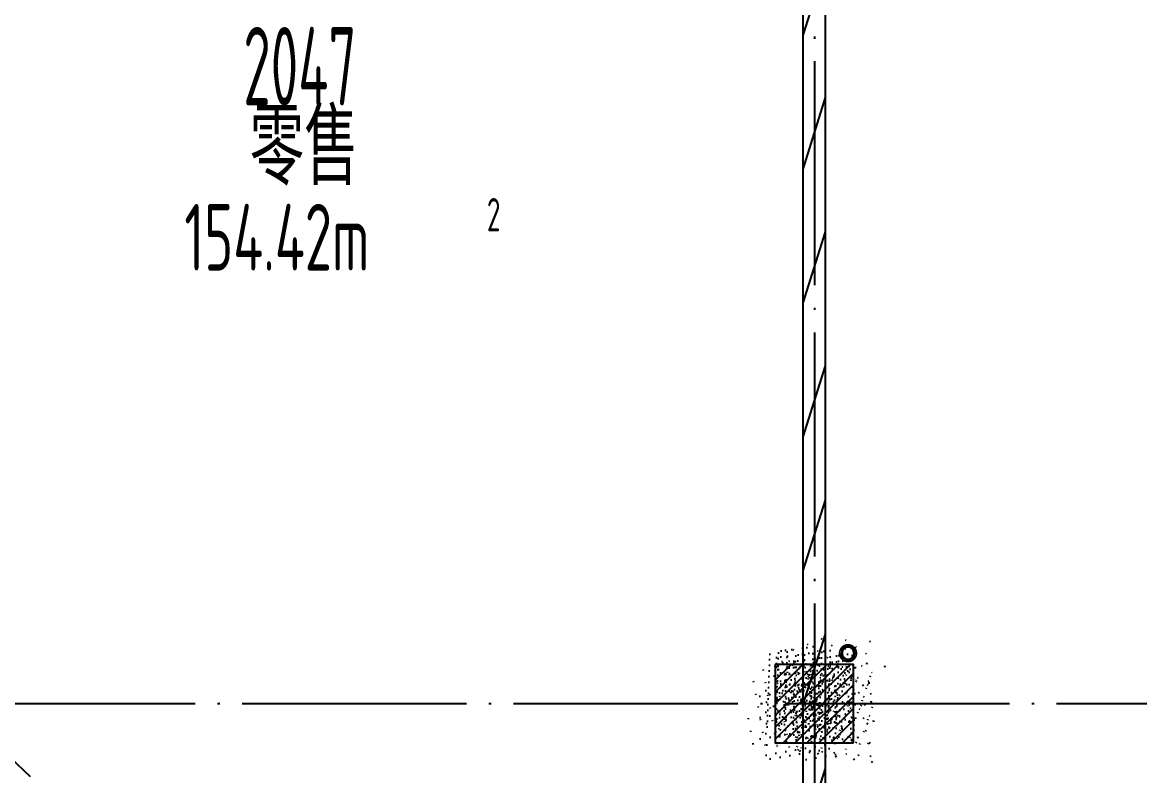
# Model space of a CAD drawing. Header units: inches. Extents: x 0 to 1813292486, y 0 to 3473589894.
# Drawn here: x 600583625 to 600593586, y 3473219875 to 3473226598 of the extents above; entities that cross this region are included whole.
import ezdxf
from ezdxf.enums import TextEntityAlignment as Align
from ezdxf.xclip import XClip

# ---------------------------------------------------------------- set-up
doc = ezdxf.new("R2010")
doc.units = ezdxf.units.IN
doc.header["$LTSCALE"] = 1000
doc.header["$MEASUREMENT"] = 0
doc.header["$XCLIPFRAME"] = 2
for name, pattern in [('AX-MALL-GIRD-200$0$DOTE', [2.4200000000000004, 2, -0.2, 0.02, -0.2]), ('AX-MALL-WALL-P02-QT$0$DASH', [0.35, 0.25, -0.1]), ('PX-MALL-P02-LG$0$CONTINOUS', [0])]:
    doc.linetypes.add(name, pattern=pattern)
for name, color, linetype in [('A-Anno-Note', 241, 'Continuous'), ('AX-MALL-DIM-P02$0$A-Detl-Thin', 131, 'Continuous'), ('AX-MALL-GIRD-200$0$A-Grid', 222, 'AX-MALL-GIRD-200$0$DOTE'), ('AX-MALL-P02-200$0$A-Anno-Note', 241, 'Continuous'), ('AX-MALL-WALL-P02$0$A-Anno-Note', 241, 'Continuous'), ('AX-MALL-WALL-P02-QT$0$A-Detl-Patt', 8, 'Continuous'), ('AX-MALL-WALL-P02-QT$0$A-Detl-Thin', 131, 'Continuous'), ('AX-MALL-WALL-P02-QT$0$A-Wall', 2, 'Continuous'), ('AX-MALL-WALL-P02-QT$0$A-Wall-Patt', 13, 'Continuous'), ('AX-MALL-WALL-P02-QT$0$A-Wind', 4, 'Continuous'), ('AX-MALL-WORD-P02$0$A-Anno-Note', 241, 'Continuous'), ('AX-MALL-WORD-P02$0$A-Spac-Iden', 231, 'Continuous'), ('AX-MALL-ZTKD-P02$0$A-Anno-Note', 241, 'Continuous'), ('PX-MALL-P02-LG$0$P-Pipe-Risr', 7, 'Continuous'), ('PX-MALL-P02-LG$0$P-Pipe-Risr-Arch', 6, 'Continuous'), ('PX-MALL-P02-LG$0$P-Pipe-Risr-W100', 6, 'Continuous'), ('PX-MALL-P02-LG$0$P-Pipe-Risr-W50', 6, 'Continuous'), ('PX-MALL-P02-LG$0$P-Sewr-Pipe', 123, 'PX-MALL-P02-LG$0$CONTINOUS'), ('SX-MALL-WALL-L-1F~2F$0$S-COLU', 30, 'Continuous'), ('SX-MALL-WALL-L-1F~2F$0$S-PATT-WALL', 83, 'Continuous'), ('SX-MALL-WALL-L-1F~2F$0$单形心', 4, 'Continuous')]:
    doc.layers.add(name, color=color, linetype=linetype)
doc.styles.add('AX-MALL-WORD-P02$0$_TCH_SPACE', font='gbenor.shx', dxfattribs={"bigfont": 'gbcbig.shx'})
doc.styles.add('AX-MALL-WORD-P02$0$STANDARD', font='gbenor.shx', dxfattribs={"bigfont": 'gbcbig.shx'})
doc.styles.add('PX-MALL-P02-LG$0$jzfz', font='gbenor.shx', dxfattribs={"bigfont": 'gbcbig.shx'})

# ---------------------------------------------------------------- blocks, each defined once
blk = doc.blocks.new('AX-MALL-WORD-P02')
at = {"layer": 'AX-MALL-WORD-P02$0$A-Anno-Note', "style": 'AX-MALL-WORD-P02$0$STANDARD', "width": 0.6}
blk.add_text('2047', height=700, rotation=339.5681613092015, dxfattribs=at).set_placement((600393303.3974411, 3473082807.889867))
at = {"layer": 'AX-MALL-WORD-P02$0$A-Anno-Note', "style": 'AX-MALL-WORD-P02$0$STANDARD'}
blk.add_text('零售', height=675.177304964539, rotation=339.5681613092015, dxfattribs=at).set_placement((600393108.5356727, 3473082123.267966))
at = {"layer": 'AX-MALL-WORD-P02$0$A-Spac-Iden', "style": 'AX-MALL-WORD-P02$0$_TCH_SPACE', "width": 0.7}
for s, height, p in [('154.42m', 595, (600392296.2766831, 3473081610.180663)), ('2', 297.5, (600394946.0982687, 3473080996.541783))]:
    blk.add_text(s, height=height, rotation=339.5681613092246, dxfattribs=at).set_placement(p)
blk = doc.blocks.new('AX-MALL-GIRD-200')
at = {"layer": 'AX-MALL-GIRD-200$0$A-Grid'}
for p, q in [((600425246.1884615, 3473153968.780813), (600386516.6495125, 3473050005.053731)), ((600221348.6739725, 3473141169.504273), (600579244.6780716, 3473007842.740992))]:
    blk.add_line(p, q, dxfattribs=at)
blk = doc.blocks.new('AX-MALL-WALL-P02-QT$0$tj')
at = {"layer": 'AX-MALL-WALL-P02-QT$0$A-Detl-Patt'}
h = blk.add_hatch(dxfattribs=at)
h.set_pattern_fill('STEEL', color=256, scale=100.0000000000001, angle=50.43183869082386)
h.set_pattern_definition([(75.00000000004839, (-14278.19445574284, 156289.8254051208), (-153.3407249234246, 41.08752340989569), []), (75.00000000004839, (-14317.88195610046, 156358.5661673546), (-153.3407249234246, 41.08752340989569), [])])
edge = h.paths.add_edge_path()
edge.add_line((88101.273016572, 47666.64152574539), (87883.93542659283, 47459.84604215622))
edge.add_line((87883.93542659283, 47459.84604215622), (91571.54751467705, 43584.64122533798))
edge.add_arc((262949.389629302, 558937.705083496), 543101.4133620498, 251.6057364187558, 260.0288666978238)
edge.add_arc((172180.8466627672, -2862.146247219684), 27099.9982179492, 64.7128659603706, 96.9316049602786, ccw=False)
edge.add_arc((262948.9730309481, 558936.3205539446), 543099.9677998082, 261.6155114784545, 271.7251478115656)
edge.add_line((279298.9759148359, 16082.51663446426), (279298.9759315252, 16382.65274763107))
edge.add_arc((262948.9742454757, 558936.3204835369), 542799.9676941936, 261.62020364125146, 271.7261014454634, ccw=False)
edge.add_arc((172180.8456921196, -2862.14609140989), 27400.00151046549, 64.80631838577902, 96.83815911678944)
edge.add_arc((262949.394896181, 558937.7037490648), 542801.4137571028, 251.6136389015772, 260.02417327084333, ccw=False)
edge.add_line((91737.26096642017, 43845.69257831573), (88101.273016572, 47666.64152574539))
blk = doc.blocks.new('SX-MALL-WALL-L-1F~2F$0$BANWANG_XINGXIN')
at = {"color": 0}
for points in [[(0.7071067811865476, 0.7071067811865475), (-0.7071067811865477, -0.7071067811865475)], [(-0.7071067811865475, 0.7071067811865476), (0.7071067811865474, -0.7071067811865477)]]:
    blk.add_lwpolyline(points, dxfattribs=at)
blk = doc.blocks.new('SX-MALL-WALL-L-1F~2F')
at = {"layer": 'SX-MALL-WALL-L-1F~2F$0$S-PATT-WALL'}
h = blk.add_hatch(dxfattribs=at)
h.set_pattern_fill('钢筋混凝土', color=256, scale=15, pattern_type=2)
h.set_pattern_definition([(24.56816131876918, (600332848.5159376, 3473133887.589986), (-31.18316060756021, 68.21004687377882), []), (29.56816131876925, (600332848.5159376, 3473133887.589986), (97.53445422577846, -46.37920049590846), [11.25, -123.75]), (334.5681613187692, (600332848.5159376, 3473133887.589986), (19.88439775835759, 112.9961142864107), [9, -99]), (80.01956131876923, (600332856.6438087, 3473133883.725054), (117.4189029535321, 66.61682170576017), [9.5610285, -105.1713168]), (25.75236131876919, (600332858.9887226, 3473133915.702631), (141.3476152674957, -79.15081590010527), [16.87499999999951, -185.6249999999961]), (76.20376131876925, (600332870.7676862, 3473133909.106722), (182.3878362713222, 87.98253900728311), [14.3415432, -157.75695]), (330.7523613187692, (600332858.9887226, 3473133915.702631), (182.387767611897, 87.98268144025062), [13.49999999999976, -148.4999999999961]), (0.5681613187692669, (600332870.4268485, 3473133903.438077), (62.82047321120105, -87.84980446922418), [11.25, -123.75]), (305.5681613187692, (600332870.4268485, 3473133903.438077), (72.17288940056439, 89.18848105901375), [9, -99]), (51.01956131876926, (600332875.6618832, 3473133896.117257), (134.9933625470349, 1.33857134020591), [9.5610285, -105.1713168]), (17.06816131876921, (600332848.5159376, 3473133887.589986), (19.14085714793764, 46.15589493924091), [0.75, -97.8, 0.75, -100.5, 0.75, -99.375]), (347.0681613187692, (600332848.5159376, 3473133887.589986), (57.63084699394109, 41.66442757030211), [0.75, -57.3, 0.75, -95.55, 0.75, -37.875]), (307.0681613187692, (600332817.1703391, 3473133899.267141), (73.85474001336534, -31.12342331039777), [0.75, -37.5, 0.75, -117, 0.75, -155.25]), (297.0681613187692, (600332803.1140169, 3473133904.503534), (87.2164167648191, -16.46683781742514), [0.75, -48.75, 0.75, -77.69999999999999, 0.75, -110.25])])
h.paths.add_polyline_path([(600396416.8150598, 3473075577.987269), (600396661.1800419, 3473076233.948972), (600396005.218339, 3473076478.313954), (600395760.853357, 3473075822.352252)])
at = {"layer": 'SX-MALL-WALL-L-1F~2F$0$S-COLU'}
blk.add_lwpolyline([(600396416.8150598, 3473075577.987269), (600396661.1800419, 3473076233.948972), (600396005.218339, 3473076478.313954), (600395760.853357, 3473075822.352252)], close=True, dxfattribs=at)
at = {"layer": 'SX-MALL-WALL-L-1F~2F$0$单形心', "xscale": 50, "yscale": 50, "zscale": 50}
blk.add_blockref('SX-MALL-WALL-L-1F~2F$0$BANWANG_XINGXIN', (600396211.0166994, 3473076028.150612), dxfattribs=at)
blk = doc.blocks.new('SX-MALL-WALL-L-2F~3F')
ref = blk.add_blockref('SX-MALL-WALL-L-1F~2F', (0, 0))
XClip(ref).set_block_clipping_path([(600349769.7341375, 3473074679.418533), (600357001.7302529, 3473071985.287766), (600356499.8725733, 3473070638.124951), (600359302.5086629, 3473069594.060767), (600362345.1765132, 3473077761.653201), (600381551.4312518, 3473070606.759726), (600391553.7259278, 3473066880.611454), (600387749.827644, 3473056669.608357), (600391632.1759799, 3473055223.319679), (600395635.5522461, 3473065969.791956), (600406982.2408491, 3473061742.817497), (600403058.8006672, 3473051210.921831), (600412723.2437257, 3473047610.6332), (600445093.3740637, 3473134503.466942), (600393055.2444371, 3473153889.197227), (600387463.4997383, 3473138878.984498), (600380158.3525343, 3473141600.366193), (600382830.751978, 3473148774.027779), (600388210.8522022, 3473146769.782572), (600390696.2253517, 3473153441.399696), (600277474.697425, 3473195619.741203), (600273446.9822528, 3473184807.934726), (600257129.111771, 3473190886.82031), (600241575.9633431, 3473149136.690594), (600258197.8999482, 3473142944.531458), (600255239.7303221, 3473135003.762026), (600263182.3271956, 3473132044.911624), (600260741.6763649, 3473125493.34496), (600269350.4970673, 3473122286.306632), (600271511.1407766, 3473128086.235537), (600286270.1853781, 3473122588.058336), (600284109.5416689, 3473116788.129431), (600282580.7823727, 3473112684.400902), (600291840.7574171, 3473109234.788475), (600290827.7957876, 3473106515.642598), (600293360.405141, 3473105572.171298), (600294731.2544166, 3473109252.0137), (600323175.4764534, 3473098655.706329), (600321336.3302773, 3473093718.790065), (600344750.773286, 3473084996.222976), (600341987.4689643, 3473077578.540671), (600344583.6790427, 3473076611.376234), (600346015.5062013, 3473080454.904757), (600351201.5612961, 3473078522.947055)])
blk = doc.blocks.new('SX-MALL-WALL-2F~3F')
blk.add_blockref('SX-MALL-WALL-L-2F~3F', (0, 0))
blk = doc.blocks.new('AX-MALL-WALL-P02-QT')
at = {"layer": 'AX-MALL-WALL-P02-QT$0$A-Wall-Patt'}
h = blk.add_hatch(dxfattribs=at)
h.set_pattern_fill('普通砖', color=256, scale=200, style=0)
h.set_pattern_definition([(45, (0, 359.0227), (-353.55353201463, 353.55353201463), [])])
h.paths.add_polyline_path([(600394512.0982517, 3473071467.654968), (600394629.0799218, 3473071495.218228), (600399979.0697789, 3473085856.475825), (600399895.5945922, 3473085937.492248), (600399777.7580471, 3473085888.997726), (600394441.6622924, 3473071565.036795)])
at = {"layer": 'AX-MALL-WALL-P02-QT$0$A-Detl-Patt', "linetype": 'AX-MALL-WALL-P02-QT$0$DASH'}
blk.add_line((600385952.3396957, 3473085006.499878), (600392510.538646, 3473071537.442194), dxfattribs=at)
at = {"layer": 'AX-MALL-WALL-P02-QT$0$A-Wall'}
for p, q in [((600394441.6622924, 3473071565.036795), (600399777.7580471, 3473085888.997726)), ((600394629.0799218, 3473071495.218228), (600399979.0697789, 3473085856.475825))]:
    blk.add_line(p, q, dxfattribs=at)
at = {"layer": 'AX-MALL-WALL-P02-QT$0$A-Detl-Thin'}
blk.add_blockref('SX-MALL-WALL-2F~3F', (0, 0), dxfattribs=at)
at = {"layer": 'AX-MALL-WALL-P02-QT$0$A-Detl-Thin', "rotation": 339.5681613091762}
blk.add_blockref('AX-MALL-WALL-P02-QT$0$tj', (600144118.6961328, 3473128496.287411), dxfattribs=at)
at = {"layer": 'AX-MALL-WALL-P02-QT$0$A-Wind'}
blk.add_blockref('AX-MALL-GIRD-200', (0, 0), dxfattribs=at)
blk = doc.blocks.new('AX-MALL-WALL-P02')
at = {"layer": 'AX-MALL-WALL-P02$0$A-Anno-Note'}
blk.add_blockref('AX-MALL-WORD-P02', (0, 0), dxfattribs=at)
blk.add_blockref('AX-MALL-WALL-P02-QT', (0, 0), dxfattribs=at)
blk = doc.blocks.new('PX-MALL-P02-LG$0$P-Risr')
at = {"layer": 'PX-MALL-P02-LG$0$P-Pipe-Risr-W50'}
h = blk.add_hatch(color=0, dxfattribs=at)
edge = h.paths.add_edge_path()
edge.add_ellipse((0, 0), major_axis=(47.05795628796547, 47.05795628796547), ratio=0.9999999999999695, start_angle=225.0000000000009, end_angle=405.0000000000009, ccw=False)
edge.add_ellipse((0, 0), major_axis=(47.05795628796764, 47.05795628796764), ratio=0.9999999999998785, start_angle=133.9675974886221, end_angle=225.0000000000035, ccw=False)
edge.add_line((-66.53919663240958, 1.199087783927098), (-54.4367953546693, 1.199087783927098))
edge.add_ellipse((0, 0), major_axis=(-38.50196423560672, 38.50196423560672), ratio=0.9999999999999859, start_angle=43.73814098242129, end_angle=134.9999999999996)
edge.add_ellipse((0, 0), major_axis=(38.50196423561096, 38.50196423561096), ratio=0.9999999999998216, start_angle=225.0000000000051, end_angle=405.0000000000051)
edge.add_ellipse((0, 0), major_axis=(38.50196423560679, 38.50196423560679), ratio=0.9999999999999831, start_angle=45.00000000000048, end_angle=133.7381409824204)
edge.add_line((-54.43679535467527, 1.199087783927098), (-66.53919663241555, 1.199087783927098))
edge.add_ellipse((0, 0), major_axis=(-47.05795628796762, 47.05795628796762), ratio=0.9999999999998742, start_angle=-45.00000000000358, end_angle=43.967597488629224, ccw=False)
at = {"layer": 'PX-MALL-P02-LG$0$P-Pipe-Risr-Arch', "ltscale": 0.7}
blk.add_circle((0, 0), 59.29000000000001, dxfattribs=at)
at = {"layer": 'PX-MALL-P02-LG$0$P-Pipe-Risr-W100', "color": 0, "const_width": 15}
blk.add_lwpolyline([(-75, 0, 1), (75, 0, 1)], format="xyb", close=True, dxfattribs=at)
at = {"layer": 'PX-MALL-P02-LG$0$P-Pipe-Risr-W50'}
blk.add_circle((0, 0), 54.45000000000001, dxfattribs=at)
at = {"layer": 'PX-MALL-P02-LG$0$P-Pipe-Risr', "style": 'PX-MALL-P02-LG$0$jzfz', "width": 0.6, "flags": 1}
for tag, p in [('SYS-MARK', (0.3310501334344735, -45.65933377496549)), ('RANGE', (0.3337570973526454, -45.67887874227017))]:
    blk.add_attdef(tag, text='', height=0.015625, dxfattribs=at).set_placement(p, align=Align.MIDDLE)
blk = doc.blocks.new('PX-MALL-P02-LG')
at = {"layer": 'PX-MALL-P02-LG$0$P-Sewr-Pipe', "ltscale": 0.7, "xscale": -1, "rotation": 69.5681611982942}
blk.add_blockref('PX-MALL-P02-LG$0$P-Risr', (600396649.2349119, 3473076345.112412), dxfattribs=at)
blk = doc.blocks.new('AX-MALL-ZTKD-P02')
at = {"layer": 'AX-MALL-ZTKD-P02$0$A-Anno-Note'}
blk.add_blockref('AX-MALL-GIRD-200', (0, 0), dxfattribs=at)
blk = doc.blocks.new('AX-MALL-DIM-P02')
at = {"layer": 'AX-MALL-DIM-P02$0$A-Detl-Thin'}
blk.add_blockref('AX-MALL-ZTKD-P02', (-2.384185791015625e-06, 9.5367431640625e-07), dxfattribs=at)
blk = doc.blocks.new('AX-MALL-P02-200')
at = {"layer": 'AX-MALL-P02-200$0$A-Anno-Note'}
blk.add_blockref('AX-MALL-WALL-P02', (0, 0), dxfattribs=at)
for name in ['AX-MALL-DIM-P02', 'PX-MALL-P02-LG']:
    blk.add_blockref(name, (0, 0), dxfattribs=at)

msp = doc.modelspace()

# ---------------------------------------------------------------- block references
at = {"layer": 'A-Anno-Note', "rotation": 20.43183869077545}
msp.add_blockref('AX-MALL-P02-200', (1250392458.527329, 9048125.682563305), dxfattribs=at)

doc.saveas('drawing.dxf')
